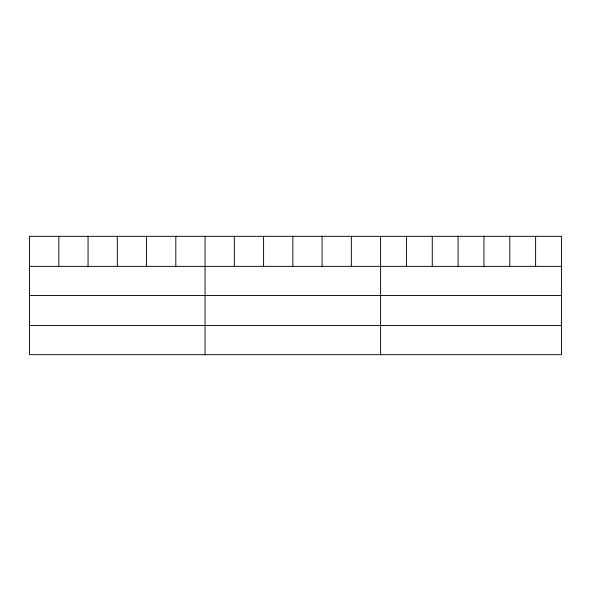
<?xml version="1.0" encoding="UTF-8"?>
<svg xmlns="http://www.w3.org/2000/svg" width="591" height="591" viewBox="0 0 591 591"><rect width="100%" height="100%" fill="white"/><g stroke="black" fill="none" stroke-linecap="round" stroke-linejoin="round"><path stroke-width="0.89" d="M561.45 295.507L561.45 236.311L29.55 236.311L29.55 354.689L561.45 354.689L561.45 295.507L29.55 295.507M29.55 266.364L561.45 266.364M29.55 325.538L561.45 325.538M535.616 236.311L535.616 266.364M509.782 236.311L509.782 266.364M483.948 236.311L483.948 266.364M458.106 236.311L458.106 266.364M432.272 236.311L432.272 266.364M406.438 236.311L406.438 266.364M380.604 236.311L380.604 354.689M351.35 236.311L351.35 266.364M322.095 236.311L322.095 266.364M292.84 236.311L292.84 266.364M263.586 236.311L263.586 266.364M234.332 236.311L234.332 266.364M205.077 236.311L205.077 354.689M175.822 236.311L175.822 266.364M146.568 236.311L146.568 266.364M117.314 236.311L117.314 266.364M88.059 236.311L88.059 266.364M58.804 236.311L58.804 266.364"/></g></svg>
